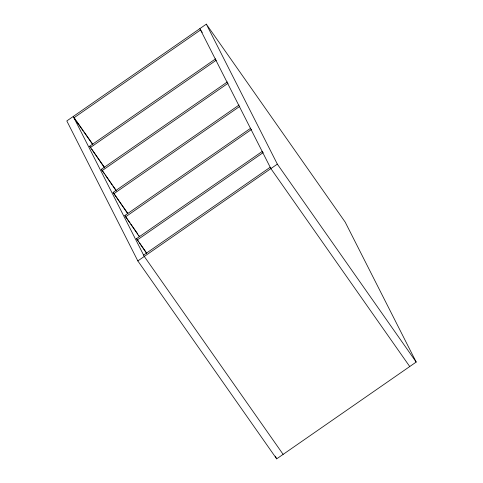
<?xml version="1.0" encoding="UTF-8"?>
<svg xmlns="http://www.w3.org/2000/svg" width="483" height="483" viewBox="0 0 483 483"><rect width="100%" height="100%" fill="white"/><g stroke="black" fill="none" stroke-linecap="round" stroke-linejoin="round"><path stroke-width="0.72" d="M206.319 24.15L66.811 120.937L137.83 260.923L276.681 458.85L416.189 362.063L345.17 222.077L206.319 24.15L277.339 164.129L416.189 362.063M104.612 167.921L89.657 146.222L215.641 58.817M90.339 147.569L216.324 60.164M116.337 191.026L101.376 169.328L227.36 81.923M102.058 170.674L228.048 83.269M127.627 213.516L113.1 192.433L239.085 105.028M113.783 193.78L239.767 106.375M139.346 236.622L124.819 215.539L250.81 128.134M125.508 216.885L251.492 129.48M146.741 253.563L136.544 238.644L262.529 151.239M137.226 239.991L263.211 152.586M143.596 255.096L270.202 167.257M137.83 260.923L277.339 164.129M202.28 32.439L200.554 29.976L73.947 117.81L92.978 144.942M409.735 366.537L270.885 168.609L199.865 28.624M74.128 117.695L75.426 119.543M76.29 120.78L83.215 130.645M84.078 131.877L92.295 143.59M89.657 146.222L90.949 148.07M91.818 149.307L104.364 167.19M101.376 169.328L104.406 173.645M105.27 174.876L112.189 184.748M113.058 185.979L115.654 189.68M113.1 192.433L127.808 213.401M124.819 215.539L130.012 222.941M130.875 224.172L137.8 234.038M138.663 235.275L139.527 236.507M136.544 238.644L138.706 241.729M139.569 242.961L146.494 252.826M283.135 454.376L144.278 256.443L73.265 116.463M275.316 456.157L276.681 458.85"/></g></svg>
